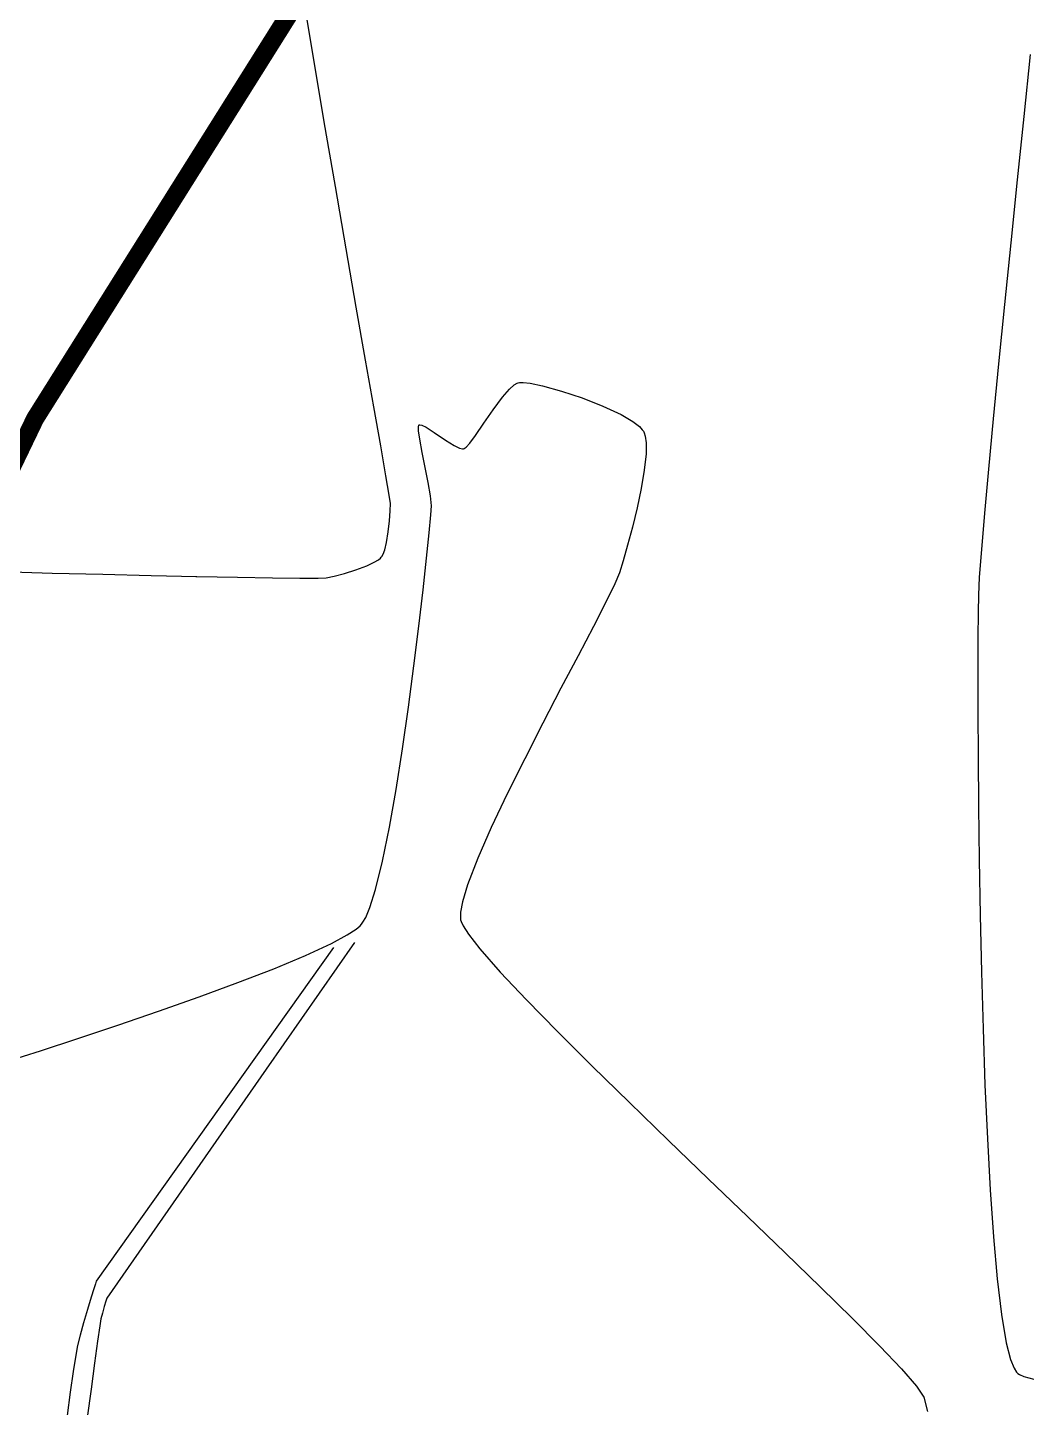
# Model space of a CAD drawing. Header units: metres. Extents: x 708868 to 711043, y 5411316 to 5413138.
# Drawn here: x 710331 to 710386.3, y 5412401.1 to 5412477.5 of the extents above; entities that cross this region are included whole.
import ezdxf

# ---------------------------------------------------------------- set-up
doc = ezdxf.new("R2010")
doc.units = ezdxf.units.M
doc.linetypes.add('DASHED', pattern=[0.75, 0.5, -0.25])
for name, color, linetype in [('C-ANNO-TABL', 1, 'Continuous'), ('Rionegro 2010_Contours', 7, 'Continuous'), ('Rionegro 2014_Contours', 7, 'Continuous'), ('Rionegro 2018_Contours', 7, 'Continuous')]:
    doc.layers.add(name, color=color, linetype=linetype)

msp = doc.modelspace()

# ---------------------------------------------------------------- linework, layer by layer
at = {"layer": 'C-ANNO-TABL', "color": 4, "linetype": 'DASHED', "true_color": 0x3dffff, "const_width": 1, "flags": 128}
msp.add_lwpolyline([(711042.543, 5413065.077), (710960.959, 5413110.395), (710928.513, 5413129.625), (710904.958, 5413136.482), (710878.336, 5413137.92), (710860.981, 5413136.789), (710843.249, 5413130.002), (710825.895, 5413114.543), (710808.917, 5413089.658), (710785.526, 5413050.068), (710767.477, 5413018.497), (710750.578, 5412962.402), (710732.947, 5412902.164), (710722.628, 5412876.686), (710711.096, 5412854.241), (710709.275, 5412838.469), (710712.254, 5412799.164), (710711.402, 5412767.16), (710706.844, 5412750.077), (710696.967, 5412735.651), (710677.974, 5412728.438), (710654.043, 5412726.539), (710627.073, 5412724.641), (710606.56, 5412720.465), (710589.801, 5412712.38), (710580.579, 5412698.728), (710577.45, 5412692.07), (710576.617, 5412681.451), (710581.703, 5412658.886), (710586.523, 5412640.581), (710590.138, 5412620.108), (710586.764, 5412609.511), (710569.894, 5412600.358), (710548.445, 5412592.651), (710519.158, 5412593.645), (710507.899, 5412592.671), (710498.04, 5412592.908), (710476.647, 5412590.526), (710453.439, 5412584.652), (710430.062, 5412578.871), (710407.167, 5412571.646), (710393.361, 5412565.35), (710390.566, 5412558.779), (710388.557, 5412550.53), (710383.696, 5412533.008), (710380.563, 5412521.688), (710371.646, 5412514.462), (710365.862, 5412509.886), (710362.006, 5412504.587), (710331.377, 5412455.849), (710322.46, 5412437.304), (710314.748, 5412419.962), (710310.913, 5412404.45), (710310.19, 5412389.517), (710312.359, 5412375.548), (710316.697, 5412365.432), (710327.06, 5412353.871), (710331.95, 5412345.85), (710336.144, 5412343.076), (710341.696, 5412343.548), (710347.662, 5412345.732), (710357.763, 5412346.027), (710373.475, 5412344.551), (710380.943, 5412341.931), (710387.559, 5412337.031), (710390.335, 5412331.128), (710393.229, 5412321.911), (710394.372, 5412314.079), (710391.947, 5412287.733), (710391.947, 5412242.005), (710398.772, 5412181.359), (710397.167, 5412154.922), (710391.094, 5412141.084), (710382.348, 5412135.257), (710365.927, 5412125.119), (710349.52, 5412122.865), (710314.938, 5412100.532), (710310.163, 5412097.449), (710304.075, 5412096.969), (710288.946, 5412103.637), (710260.398, 5412118.748), (710227.162, 5412131.796), (710192.198, 5412139.844), (710067.128, 5412167.234), (710056.514, 5412173.822), (710010.254, 5412214.541), (709997.898, 5412231.696), (709990.986, 5412235.843), (709981.946, 5412236.812), (709941.868, 5412226.346), (709906.208, 5412219.679), (709872.554, 5412206.968), (709858.983, 5412200.97), (709841.485, 5412178.774), (709831.695, 5412162.57), (709826.818, 5412138.119), (709826.096, 5412113.866), (709847.992, 5412057.968), (709847.992, 5412027.524), (709841.153, 5411995.836), (709821.685, 5411967.669), (709785.127, 5411896.003), (709764.498, 5411870.427), (709729.916, 5411841.626), (709687.876, 5411828.101), (709653.609, 5411828.388), (709636.799, 5411836.292), (709611.994, 5411871.534), (709572.151, 5411935.234), (709533.465, 5411953.882), (709461.2, 5411963.077), (709400.577, 5411961.741), (709328.296, 5411946.172), (709283.904, 5411933.17), (709246.821, 5411886.153), (709230.211, 5411871.995), (709186.772, 5411865.786), (709143.573, 5411868.974), (709131.371, 5411871.677), (709115.438, 5411870.35), (709084.203, 5411857.653), (709062.638, 5411854.332), (708913.408, 5411851.538)], dxfattribs=at)
at = {"layer": 'Rionegro 2010_Contours'}
for points in [[(710340.272, 5412447.117, 244), (710340.329, 5412447.115, 244), (710342.591, 5412447.073, 244), (710344.517, 5412447.042, 244), (710346.029, 5412447.025, 244), (710347.047, 5412447.022, 244), (710347.492, 5412447.036, 244), (710347.936, 5412447.129, 244), (710348.513, 5412447.283, 244), (710349.143, 5412447.481, 244), (710349.745, 5412447.707, 244), (710350.154, 5412447.896, 244), (710350.39, 5412448.038, 244), (710350.504, 5412448.131, 244), (710350.546, 5412448.176, 244), (710350.582, 5412448.226, 244), (710350.65, 5412448.351, 244), (710350.739, 5412448.595, 244), (710350.839, 5412449.002, 244), (710350.932, 5412449.588, 244), (710350.995, 5412450.192, 244), (710351.032, 5412450.74, 244), (710351.045, 5412451.161, 244), (710350.981, 5412451.605, 244), (710350.798, 5412452.69, 244), (710350.51, 5412454.346, 244), (710350.131, 5412456.501, 244), (710349.677, 5412459.084, 244), (710349.16, 5412462.025, 244), (710348.597, 5412465.252, 244), (710348, 5412468.695, 244), (710347.385, 5412472.282, 244), (710346.766, 5412475.943, 244), (710346.158, 5412479.606, 244)], [(710386.469, 5412476.011, 244), (710386.109, 5412472.569, 244), (710385.747, 5412469.068, 244), (710385.39, 5412465.576, 244), (710385.046, 5412462.162, 244), (710384.721, 5412458.891, 244), (710384.424, 5412455.833, 244), (710384.161, 5412453.054, 244), (710383.94, 5412450.622, 244), (710383.768, 5412448.605, 244), (710383.653, 5412447.069, 244), (710383.601, 5412446.083, 244), (710383.585, 5412445.134, 244), (710383.574, 5412443.706, 244), (710383.569, 5412441.857, 244), (710383.572, 5412439.646, 244), (710383.585, 5412437.132, 244), (710383.609, 5412434.374, 244), (710383.647, 5412431.429, 244), (710383.699, 5412428.358, 244), (710383.769, 5412425.218, 244), (710383.857, 5412422.07, 244), (710383.966, 5412418.97, 244), (710384.097, 5412415.978, 244), (710384.251, 5412413.154, 244), (710384.432, 5412410.555, 244), (710384.64, 5412408.24, 244), (710384.877, 5412406.268, 244), (710385.145, 5412404.699, 244), (710385.384, 5412403.772, 244), (710385.577, 5412403.288, 244), (710385.712, 5412403.074, 244), (710385.782, 5412403, 244), (710385.87, 5412402.937, 244), (710386.12, 5412402.822, 244), (710386.677, 5412402.68, 244)], [(710329.8, 5412420.262, 243), (710331.675, 5412420.863, 243), (710333.751, 5412421.541, 243), (710335.954, 5412422.276, 243), (710338.212, 5412423.049, 243), (710340.452, 5412423.84, 243), (710342.602, 5412424.629, 243), (710344.588, 5412425.398, 243), (710346.339, 5412426.125, 243), (710347.781, 5412426.793, 243), (710348.664, 5412427.27, 243), (710349.144, 5412427.588, 243), (710349.368, 5412427.779, 243), (710349.449, 5412427.868, 243), (710349.526, 5412427.971, 243), (710349.68, 5412428.241, 243), (710349.912, 5412428.793, 243), (710350.223, 5412429.778, 243), (710350.611, 5412431.35, 243), (710350.993, 5412433.227, 243), (710351.363, 5412435.328, 243), (710351.716, 5412437.572, 243), (710352.047, 5412439.879, 243), (710352.352, 5412442.168, 243), (710352.624, 5412444.359, 243), (710352.858, 5412446.371, 243), (710353.05, 5412448.123, 243), (710353.194, 5412449.536, 243), (710353.285, 5412450.527, 243), (710353.317, 5412451.018, 243), (710353.27, 5412451.571, 243), (710353.144, 5412452.313, 243), (710352.979, 5412453.148, 243), (710352.809, 5412453.981, 243), (710352.671, 5412454.715, 243), (710352.609, 5412455.167, 243), (710352.603, 5412455.395, 243), (710352.622, 5412455.482, 243), (710352.64, 5412455.504, 243), (710352.676, 5412455.516, 243), (710352.787, 5412455.495, 243), (710353.035, 5412455.37, 243), (710353.473, 5412455.085, 243), (710354.098, 5412454.656, 243), (710354.576, 5412454.357, 243), (710354.877, 5412454.215, 243), (710355.034, 5412454.178, 243), (710355.096, 5412454.181, 243), (710355.14, 5412454.197, 243), (710355.244, 5412454.272, 243), (710355.439, 5412454.483, 243), (710355.759, 5412454.909, 243), (710356.227, 5412455.591, 243), (710356.737, 5412456.338, 243), (710357.249, 5412457.036, 243), (710357.636, 5412457.484, 243), (710357.899, 5412457.718, 243), (710358.058, 5412457.813, 243), (710358.131, 5412457.839, 243), (710358.201, 5412457.851, 243), (710358.391, 5412457.854, 243), (710358.784, 5412457.809, 243), (710359.473, 5412457.666, 243), (710360.518, 5412457.376, 243), (710361.665, 5412456.993, 243), (710362.803, 5412456.548, 243), (710363.82, 5412456.072, 243), (710364.473, 5412455.69, 243), (710364.832, 5412455.414, 243), (710364.996, 5412455.238, 243), (710365.052, 5412455.153, 243), (710365.091, 5412455.073, 243), (710365.152, 5412454.881, 243), (710365.202, 5412454.516, 243), (710365.2, 5412453.908, 243), (710365.106, 5412452.998, 243), (710364.933, 5412451.976, 243), (710364.706, 5412450.904, 243), (710364.448, 5412449.84, 243), (710364.184, 5412448.847, 243), (710363.94, 5412447.983, 243), (710363.739, 5412447.31, 243), (710363.482, 5412446.699, 243), (710362.982, 5412445.683, 243), (710362.286, 5412444.335, 243), (710361.44, 5412442.725, 243), (710360.493, 5412440.923, 243), (710359.491, 5412439, 243), (710358.483, 5412437.027, 243), (710357.515, 5412435.075, 243), (710356.634, 5412433.215, 243), (710355.889, 5412431.518, 243), (710355.326, 5412430.053, 243), (710355.04, 5412429.097, 243), (710354.936, 5412428.529, 243), (710354.925, 5412428.23, 243), (710354.938, 5412428.106, 243), (710354.963, 5412428.01, 243), (710355.07, 5412427.773, 243), (710355.368, 5412427.306, 243), (710356, 5412426.496, 243), (710357.128, 5412425.213, 243), (710358.578, 5412423.674, 243), (710360.292, 5412421.926, 243), (710362.212, 5412420.015, 243), (710364.282, 5412417.989, 243), (710366.444, 5412415.895, 243), (710368.641, 5412413.778, 243), (710370.816, 5412411.687, 243), (710372.91, 5412409.667, 243), (710374.867, 5412407.766, 243), (710376.63, 5412406.031, 243), (710378.141, 5412404.508, 243), (710379.342, 5412403.244, 243), (710380.177, 5412402.287, 243), (710380.587, 5412401.682, 243), (710380.791, 5412400.887, 243)]]:
    msp.add_polyline3d(points, dxfattribs=at)
at = {"layer": 'Rionegro 2014_Contours'}
for points in [[(710329.522, 5412447.383, 244), (710332.329, 5412447.304, 244), (710335.119, 5412447.232, 244), (710337.812, 5412447.169, 244), (710340.329, 5412447.115, 244), (710342.591, 5412447.073, 244), (710344.517, 5412447.042, 244), (710346.029, 5412447.025, 244), (710347.047, 5412447.022, 244), (710347.492, 5412447.036, 244), (710347.936, 5412447.129, 244), (710348.513, 5412447.283, 244), (710349.143, 5412447.481, 244), (710349.745, 5412447.707, 244), (710350.154, 5412447.896, 244), (710350.39, 5412448.038, 244), (710350.504, 5412448.131, 244), (710350.546, 5412448.176, 244), (710350.582, 5412448.226, 244), (710350.65, 5412448.351, 244), (710350.739, 5412448.595, 244), (710350.839, 5412449.002, 244), (710350.932, 5412449.588, 244), (710350.995, 5412450.192, 244), (710351.032, 5412450.74, 244), (710351.045, 5412451.161, 244), (710350.981, 5412451.605, 244), (710350.798, 5412452.69, 244), (710350.51, 5412454.346, 244), (710350.131, 5412456.501, 244), (710349.677, 5412459.084, 244), (710349.16, 5412462.025, 244), (710348.597, 5412465.252, 244), (710348, 5412468.695, 244), (710347.385, 5412472.282, 244), (710346.766, 5412475.943, 244), (710346.158, 5412479.606, 244)], [(710386.469, 5412476.011, 244), (710386.109, 5412472.569, 244), (710385.747, 5412469.068, 244), (710385.39, 5412465.576, 244), (710385.046, 5412462.162, 244), (710384.721, 5412458.891, 244), (710384.424, 5412455.833, 244), (710384.161, 5412453.054, 244), (710383.94, 5412450.622, 244), (710383.768, 5412448.605, 244), (710383.653, 5412447.069, 244), (710383.601, 5412446.083, 244), (710383.585, 5412445.134, 244), (710383.574, 5412443.706, 244), (710383.569, 5412441.857, 244), (710383.572, 5412439.646, 244), (710383.585, 5412437.132, 244), (710383.609, 5412434.374, 244), (710383.647, 5412431.429, 244), (710383.699, 5412428.358, 244), (710383.769, 5412425.218, 244), (710383.857, 5412422.07, 244), (710383.966, 5412418.97, 244), (710384.097, 5412415.978, 244), (710384.251, 5412413.154, 244), (710384.432, 5412410.555, 244), (710384.64, 5412408.24, 244), (710384.877, 5412406.268, 244), (710385.145, 5412404.699, 244), (710385.384, 5412403.772, 244), (710385.577, 5412403.288, 244), (710385.712, 5412403.074, 244), (710385.782, 5412403, 244), (710385.87, 5412402.937, 244), (710386.12, 5412402.822, 244), (710386.677, 5412402.68, 244)], [(710329.8, 5412420.262, 243), (710331.675, 5412420.863, 243), (710333.751, 5412421.541, 243), (710335.954, 5412422.276, 243), (710338.212, 5412423.049, 243), (710340.452, 5412423.84, 243), (710342.602, 5412424.629, 243), (710344.588, 5412425.398, 243), (710346.339, 5412426.125, 243), (710347.781, 5412426.793, 243), (710348.664, 5412427.27, 243), (710349.144, 5412427.588, 243), (710349.368, 5412427.779, 243), (710349.449, 5412427.868, 243), (710349.526, 5412427.971, 243), (710349.68, 5412428.241, 243), (710349.912, 5412428.793, 243), (710350.223, 5412429.778, 243), (710350.611, 5412431.35, 243), (710350.993, 5412433.227, 243), (710351.363, 5412435.328, 243), (710351.716, 5412437.572, 243), (710352.047, 5412439.879, 243), (710352.352, 5412442.168, 243), (710352.624, 5412444.359, 243), (710352.858, 5412446.371, 243), (710353.05, 5412448.123, 243), (710353.194, 5412449.536, 243), (710353.285, 5412450.527, 243), (710353.317, 5412451.018, 243), (710353.27, 5412451.571, 243), (710353.144, 5412452.313, 243), (710352.979, 5412453.148, 243), (710352.809, 5412453.981, 243), (710352.671, 5412454.715, 243), (710352.609, 5412455.167, 243), (710352.603, 5412455.395, 243), (710352.622, 5412455.482, 243), (710352.64, 5412455.504, 243), (710352.676, 5412455.516, 243), (710352.787, 5412455.495, 243), (710353.035, 5412455.37, 243), (710353.473, 5412455.085, 243), (710354.098, 5412454.656, 243), (710354.576, 5412454.357, 243), (710354.877, 5412454.215, 243), (710355.034, 5412454.178, 243), (710355.096, 5412454.181, 243), (710355.14, 5412454.197, 243), (710355.244, 5412454.272, 243), (710355.439, 5412454.483, 243), (710355.759, 5412454.909, 243), (710356.227, 5412455.591, 243), (710356.737, 5412456.338, 243), (710357.249, 5412457.036, 243), (710357.636, 5412457.484, 243), (710357.899, 5412457.718, 243), (710358.058, 5412457.813, 243), (710358.131, 5412457.839, 243), (710358.201, 5412457.851, 243), (710358.391, 5412457.854, 243), (710358.784, 5412457.809, 243), (710359.473, 5412457.666, 243), (710360.518, 5412457.376, 243), (710361.665, 5412456.993, 243), (710362.803, 5412456.548, 243), (710363.82, 5412456.072, 243), (710364.473, 5412455.69, 243), (710364.832, 5412455.414, 243), (710364.996, 5412455.238, 243), (710365.052, 5412455.153, 243), (710365.091, 5412455.073, 243), (710365.152, 5412454.881, 243), (710365.202, 5412454.516, 243), (710365.2, 5412453.908, 243), (710365.106, 5412452.998, 243), (710364.933, 5412451.976, 243), (710364.706, 5412450.904, 243), (710364.448, 5412449.84, 243), (710364.184, 5412448.847, 243), (710363.94, 5412447.983, 243), (710363.739, 5412447.31, 243), (710363.482, 5412446.699, 243), (710362.982, 5412445.683, 243), (710362.286, 5412444.335, 243), (710361.44, 5412442.725, 243), (710360.493, 5412440.923, 243), (710359.491, 5412439, 243), (710358.483, 5412437.027, 243), (710357.515, 5412435.075, 243), (710356.634, 5412433.215, 243), (710355.889, 5412431.518, 243), (710355.326, 5412430.053, 243), (710355.04, 5412429.097, 243), (710354.936, 5412428.529, 243), (710354.925, 5412428.23, 243), (710354.938, 5412428.106, 243), (710354.963, 5412428.01, 243), (710355.07, 5412427.773, 243), (710355.368, 5412427.306, 243), (710356, 5412426.496, 243), (710357.128, 5412425.213, 243), (710358.578, 5412423.674, 243), (710360.292, 5412421.926, 243), (710362.212, 5412420.015, 243), (710364.282, 5412417.989, 243), (710366.444, 5412415.895, 243), (710368.641, 5412413.778, 243), (710370.816, 5412411.687, 243), (710372.91, 5412409.667, 243), (710374.867, 5412407.766, 243), (710376.63, 5412406.031, 243), (710378.141, 5412404.508, 243), (710379.342, 5412403.244, 243), (710380.177, 5412402.287, 243), (710380.587, 5412401.682, 243), (710380.791, 5412400.887, 243)]]:
    msp.add_polyline3d(points, dxfattribs=at)
at = {"layer": 'Rionegro 2018_Contours'}
for points in [[(710329.522, 5412447.383, 244), (710332.329, 5412447.304, 244), (710335.119, 5412447.232, 244), (710337.812, 5412447.169, 244), (710340.329, 5412447.115, 244), (710342.591, 5412447.073, 244), (710344.517, 5412447.042, 244), (710346.029, 5412447.025, 244), (710347.047, 5412447.022, 244), (710347.492, 5412447.036, 244), (710347.936, 5412447.129, 244), (710348.513, 5412447.283, 244), (710349.143, 5412447.481, 244), (710349.745, 5412447.707, 244), (710350.154, 5412447.896, 244), (710350.39, 5412448.038, 244), (710350.504, 5412448.131, 244), (710350.546, 5412448.176, 244), (710350.582, 5412448.226, 244), (710350.65, 5412448.351, 244), (710350.739, 5412448.595, 244), (710350.839, 5412449.002, 244), (710350.932, 5412449.588, 244), (710350.995, 5412450.192, 244), (710351.032, 5412450.74, 244), (710351.045, 5412451.161, 244), (710350.981, 5412451.605, 244), (710350.798, 5412452.69, 244), (710350.51, 5412454.346, 244), (710350.131, 5412456.501, 244), (710349.677, 5412459.084, 244), (710349.16, 5412462.025, 244), (710348.597, 5412465.252, 244), (710348, 5412468.695, 244), (710347.385, 5412472.282, 244), (710346.766, 5412475.943, 244), (710346.158, 5412479.606, 244)], [(710386.469, 5412476.011, 244), (710386.109, 5412472.569, 244), (710385.747, 5412469.068, 244), (710385.39, 5412465.576, 244), (710385.046, 5412462.162, 244), (710384.721, 5412458.891, 244), (710384.424, 5412455.833, 244), (710384.161, 5412453.054, 244), (710383.94, 5412450.622, 244), (710383.768, 5412448.605, 244), (710383.653, 5412447.069, 244), (710383.601, 5412446.083, 244), (710383.585, 5412445.134, 244), (710383.574, 5412443.706, 244), (710383.569, 5412441.857, 244), (710383.572, 5412439.646, 244), (710383.585, 5412437.132, 244), (710383.609, 5412434.374, 244), (710383.647, 5412431.429, 244), (710383.699, 5412428.358, 244), (710383.769, 5412425.218, 244), (710383.857, 5412422.07, 244), (710383.966, 5412418.97, 244), (710384.097, 5412415.978, 244), (710384.251, 5412413.154, 244), (710384.432, 5412410.555, 244), (710384.64, 5412408.24, 244), (710384.877, 5412406.268, 244), (710385.145, 5412404.699, 244), (710385.384, 5412403.772, 244), (710385.577, 5412403.288, 244), (710385.712, 5412403.074, 244), (710385.782, 5412403, 244), (710385.87, 5412402.937, 244), (710386.12, 5412402.822, 244), (710386.677, 5412402.68, 244)], [(710329.8, 5412420.262, 243), (710331.675, 5412420.863, 243), (710333.751, 5412421.541, 243), (710335.954, 5412422.276, 243), (710338.212, 5412423.049, 243), (710340.452, 5412423.84, 243), (710342.602, 5412424.629, 243), (710344.588, 5412425.398, 243), (710346.339, 5412426.125, 243), (710347.781, 5412426.793, 243), (710348.664, 5412427.27, 243), (710349.144, 5412427.588, 243), (710349.368, 5412427.779, 243), (710349.449, 5412427.868, 243), (710349.526, 5412427.971, 243), (710349.68, 5412428.241, 243), (710349.912, 5412428.793, 243), (710350.223, 5412429.778, 243), (710350.611, 5412431.35, 243), (710350.993, 5412433.227, 243), (710351.363, 5412435.328, 243), (710351.716, 5412437.572, 243), (710352.047, 5412439.879, 243), (710352.352, 5412442.168, 243), (710352.624, 5412444.359, 243), (710352.858, 5412446.371, 243), (710353.05, 5412448.123, 243), (710353.194, 5412449.536, 243), (710353.285, 5412450.527, 243), (710353.317, 5412451.018, 243), (710353.27, 5412451.571, 243), (710353.144, 5412452.313, 243), (710352.979, 5412453.148, 243), (710352.809, 5412453.981, 243), (710352.671, 5412454.715, 243), (710352.609, 5412455.167, 243), (710352.603, 5412455.395, 243), (710352.622, 5412455.482, 243), (710352.64, 5412455.504, 243), (710352.676, 5412455.516, 243), (710352.787, 5412455.495, 243), (710353.035, 5412455.37, 243), (710353.473, 5412455.085, 243), (710354.098, 5412454.656, 243), (710354.576, 5412454.357, 243), (710354.877, 5412454.215, 243), (710355.034, 5412454.178, 243), (710355.096, 5412454.181, 243), (710355.14, 5412454.197, 243), (710355.244, 5412454.272, 243), (710355.439, 5412454.483, 243), (710355.759, 5412454.909, 243), (710356.227, 5412455.591, 243), (710356.737, 5412456.338, 243), (710357.249, 5412457.036, 243), (710357.636, 5412457.484, 243), (710357.899, 5412457.718, 243), (710358.058, 5412457.813, 243), (710358.131, 5412457.839, 243), (710358.201, 5412457.851, 243), (710358.391, 5412457.854, 243), (710358.784, 5412457.809, 243), (710359.473, 5412457.666, 243), (710360.518, 5412457.376, 243), (710361.665, 5412456.993, 243), (710362.803, 5412456.548, 243), (710363.82, 5412456.072, 243), (710364.473, 5412455.69, 243), (710364.832, 5412455.414, 243), (710364.996, 5412455.238, 243), (710365.052, 5412455.153, 243), (710365.091, 5412455.073, 243), (710365.152, 5412454.881, 243), (710365.202, 5412454.516, 243), (710365.2, 5412453.908, 243), (710365.106, 5412452.998, 243), (710364.933, 5412451.976, 243), (710364.706, 5412450.904, 243), (710364.448, 5412449.84, 243), (710364.184, 5412448.847, 243), (710363.94, 5412447.983, 243), (710363.739, 5412447.31, 243), (710363.482, 5412446.699, 243), (710362.982, 5412445.683, 243), (710362.286, 5412444.335, 243), (710361.44, 5412442.725, 243), (710360.493, 5412440.923, 243), (710359.491, 5412439, 243), (710358.483, 5412437.027, 243), (710357.515, 5412435.075, 243), (710356.634, 5412433.215, 243), (710355.889, 5412431.518, 243), (710355.326, 5412430.053, 243), (710355.04, 5412429.097, 243), (710354.936, 5412428.529, 243), (710354.925, 5412428.23, 243), (710354.938, 5412428.106, 243), (710354.963, 5412428.01, 243), (710355.07, 5412427.773, 243), (710355.368, 5412427.306, 243), (710356, 5412426.496, 243), (710357.128, 5412425.213, 243), (710358.578, 5412423.674, 243), (710360.292, 5412421.926, 243), (710362.212, 5412420.015, 243), (710364.282, 5412417.989, 243), (710366.444, 5412415.895, 243), (710368.641, 5412413.778, 243), (710370.816, 5412411.687, 243), (710372.91, 5412409.667, 243), (710374.867, 5412407.766, 243), (710376.63, 5412406.031, 243), (710378.141, 5412404.508, 243), (710379.342, 5412403.244, 243), (710380.177, 5412402.287, 243), (710380.587, 5412401.682, 243), (710380.791, 5412400.887, 243)], [(710349.067, 5412426.848, 241), (710344.171, 5412419.837, 241), (710335.349, 5412407.158, 241), (710335.296, 5412406.989, 241), (710335.21, 5412406.708, 241), (710335.1, 5412406.333, 241), (710335.02, 5412406.018, 241), (710334.961, 5412405.639, 241), (710334.84, 5412404.784, 241), (710334.672, 5412403.572, 241), (710334.473, 5412402.122, 241), (710334.259, 5412400.552, 241)], [(710347.903, 5412426.583, 242), (710334.759, 5412408.102, 242), (710334.717, 5412407.964, 242), (710334.632, 5412407.689, 242), (710334.487, 5412407.222, 242), (710334.275, 5412406.535, 242), (710334.059, 5412405.807, 242), (710333.866, 5412405.116, 242), (710333.726, 5412404.543, 242), (710333.631, 5412404.004, 242), (710333.493, 5412403.109, 242), (710333.327, 5412401.96, 242), (710333.145, 5412400.661, 242)]]:
    msp.add_polyline3d(points, dxfattribs=at)

doc.saveas('drawing.dxf')
